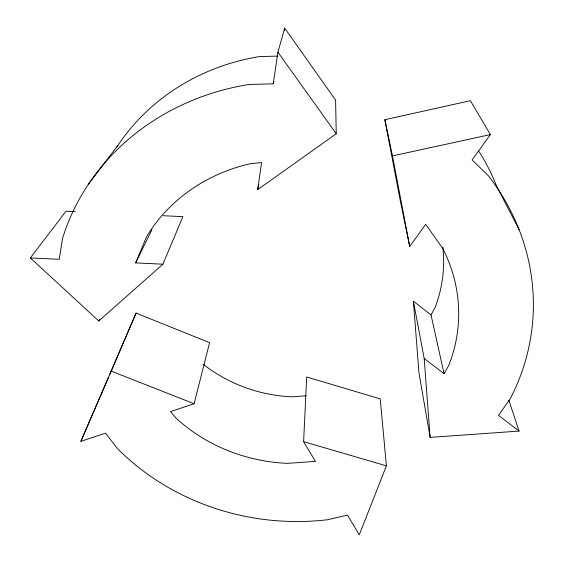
<?xml version="1.0" encoding="UTF-8"?>
<svg xmlns="http://www.w3.org/2000/svg" width="563" height="563" viewBox="0 0 563 563"><rect width="100%" height="100%" fill="white"/><g stroke="black" fill="none" stroke-linecap="round" stroke-linejoin="round"><path stroke-width="0.84" d="M303.619 441.666L306.687 376.978L380.236 398.878L386.401 465.847L359.278 534.85L347.477 515.089L327.631 519.726A240.084 219.978 4.9 0 1 117.604 448.739L105.513 433.172L80.854 441.364L136.077 313.084L209.598 342.67L194.101 403.748L170.498 411.588L176.536 418.626A166.226 152.003 4.9 0 0 287.447 463.356L315.393 461.379L303.619 441.666L386.401 465.847M75.358 211.646L66.012 211.216L30.325 257.931L59.249 259.297L62.514 238.494A240.084 219.978 4.9 0 1 249.212 84.45L273.238 83.838L277.904 52.197L284.695 28.15L335.597 100.094L336.245 133.741L257.636 189.668L261.626 162.608L250.908 163.587A166.226 152.003 4.9 0 0 146.479 236.939L135.648 262.9L162.911 264.188L182.898 216.642L163.157 215.72M284.322 30.683L284.695 28.15M257.636 189.668L258.783 184.587M273.238 83.838L273.907 81.311M109.686 374.824L118.392 354.451M118.73 353.663L136.077 313.084M80.854 441.364L108.328 377.977M135.648 262.9L151.904 229.739M30.325 257.931L98.778 320.987L99.574 319.425M431.026 314.928L413.383 301.198L418.963 372.819L430.132 437.395L519.072 431.082L498.522 415.36L510.148 398.871A240.084 219.978 4.9 0 0 488.508 175.888L472.132 159.913L490.38 134.592L470.401 100.707L384.86 119.701L400.237 200.421L409.716 246.481L425.691 224.327L442.595 248.184A166.226 152.003 4.9 0 1 448.697 365.57L444.066 373.705L431.026 314.928L435.072 307.553A146.718 136.999 4.9 0 0 442.828 247.073M88.278 184.453L117.864 145.423M98.778 320.987L162.911 264.188M409.716 246.481L392.495 155.902L490.38 134.592M305.99 395.789L292.288 396.824A146.718 136.999 4.9 0 1 203.201 364.219M277.932 56.096L259.564 56.589A211.808 198.085 4.9 0 0 116.886 146.901M110.925 370.996L194.101 403.748M413.383 301.198L424.185 358.497L444.066 373.705M277.904 52.197L336.245 133.741M496.256 185.304L519.128 229.739M508.839 400.237L519.072 431.082M384.86 119.701L392.495 155.902M424.185 358.497L430.132 437.395M478.719 151.102A211.808 198.085 4.9 0 1 496.89 186.944"/></g></svg>
